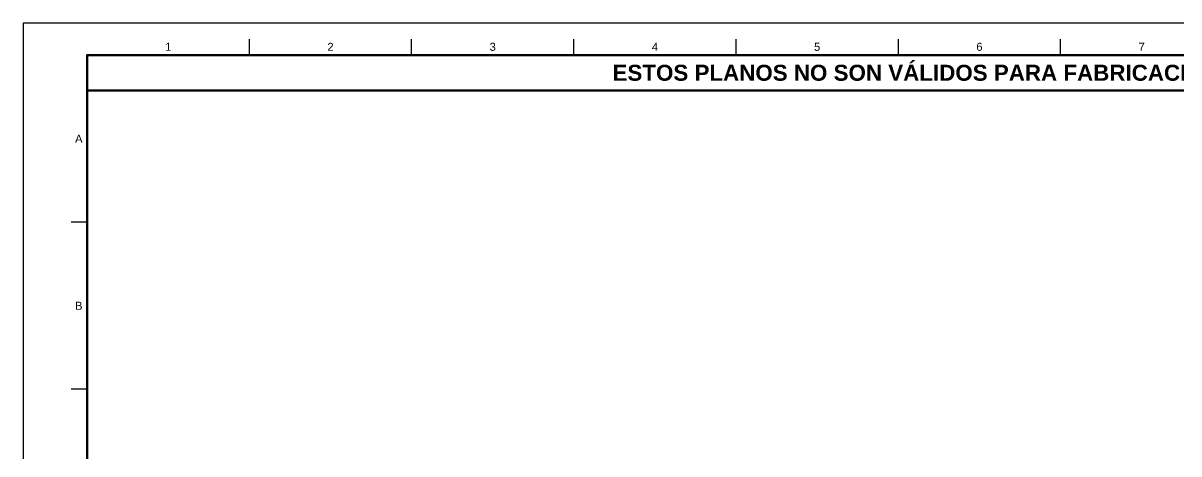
# Model space of a CAD drawing. Header units: millimetres. Extents: x 0 to 841, y 0 to 594.
# Drawn here: x 0 to 361.1, y 459.5 to 594 of the extents above; entities that cross this region are included whole.
import ezdxf
from ezdxf.enums import TextEntityAlignment as Align

# ---------------------------------------------------------------- set-up
doc = ezdxf.new("R2010")
doc.units = ezdxf.units.MM
for name, color, linetype, lineweight in [('FINA', 7, 'CONTINUOUS', 25), ('MARCO', 7, 'CONTINUOUS', 70), ('TXT', 7, 'CONTINUOUS', 25)]:
    doc.layers.add(name, color=color, linetype=linetype, lineweight=lineweight)
doc.styles.add('STD', font='LiberationSans-Regular.ttf')
doc.styles.add('STDB', font='LiberationSans-Bold.ttf')

msp = doc.modelspace()

# ---------------------------------------------------------------- linework, layer by layer
at = {"layer": 'FINA'}
for p, q in [((70.69, 584), (70.69, 589)), ((121.38, 584), (121.38, 589)), ((172.06, 584), (172.06, 589)), ((222.75, 584), (222.75, 589)), ((273.44, 584), (273.44, 589)), ((324.12, 584), (324.12, 589)), ((20, 531.82), (15, 531.82)), ((20, 479.64), (15, 479.64))]:
    msp.add_line(p, q, dxfattribs=at)
msp.add_lwpolyline([(0, 0), (841, 0), (841, 594), (0, 594)], close=True, dxfattribs=at)
at = {"layer": 'MARCO'}
for points in [[(20, 10), (831, 10), (831, 584), (20, 584)], [(20, 573), (831, 573), (831, 584), (20, 584)]]:
    msp.add_lwpolyline(points, close=True, dxfattribs=at)

# ---------------------------------------------------------------- texts
at = {"layer": 'TXT'}
for s, height, style, p in [('1', 2.5, 'STD', (45.34, 586.6)), ('2', 2.5, 'STD', (96.03, 586.6)), ('3', 2.5, 'STD', (146.72, 586.6)), ('4', 2.5, 'STD', (197.41, 586.6)), ('5', 2.5, 'STD', (248.09, 586.6)), ('6', 2.5, 'STD', (298.78, 586.6)), ('7', 2.5, 'STD', (349.47, 586.6)), ('ESTOS PLANOS NO SON VÁLIDOS PARA FABRICACIÓN HASTA SU REVISIÓN Y APROBACIÓN POR UN INGENIERO CALCULISTA HABILITADO.', 5, 'STDB', (425.5, 578.5)), ('A', 2.5, 'STD', (17.4, 557.91)), ('B', 2.5, 'STD', (17.4, 505.73))]:
    msp.add_text(s, height=height, dxfattribs=dict(at, style=style)).set_placement(p, align=Align.MIDDLE_CENTER)

doc.saveas('drawing.dxf')
